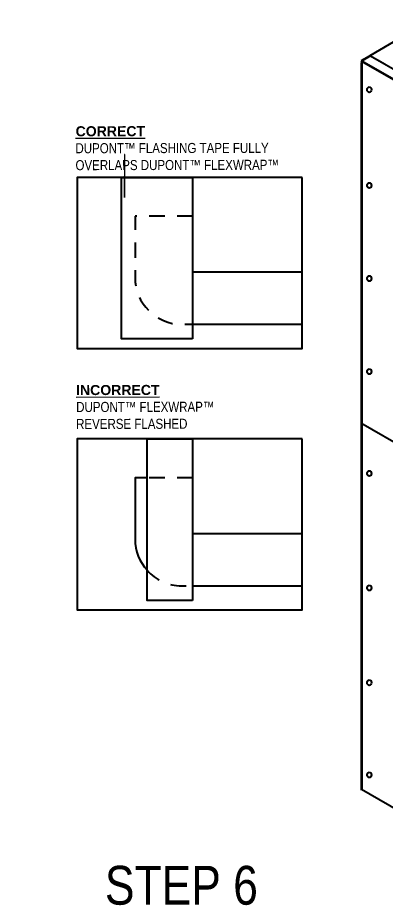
# Model space of a CAD drawing. Header units: inches. Extents: x -17.6 to 82.3, y -15.1 to 23.2.
# Drawn here: x 4.56 to 7.52, y 9.64 to 16.79 of the extents above; entities that cross this region are included whole.
import ezdxf

# ---------------------------------------------------------------- set-up
doc = ezdxf.new("R2010")
doc.units = ezdxf.units.IN
doc.header["$MEASUREMENT"] = 0
for name, pattern in [('AI-Linetype-31', [0.166667, 0.125, -0.041667]), ('AI-Linetype-32', [0.166667, 0.125, -0.041667]), ('AI-Linetype-33', [0.166667, 0.125, -0.041667])]:
    doc.linetypes.add(name, pattern=pattern)
for name, color, linetype, lineweight in [('.ATI-HATCH', 7, 'Continuous', 0), ('.ATI-TEXT', 7, 'Continuous', 0), ('G-ANNO-TTLB', 7, 'Continuous', 0), ('TYVEK', 7, 'Continuous', 0)]:
    doc.layers.add(name, color=color, linetype=linetype, lineweight=lineweight)

# ---------------------------------------------------------------- blocks, each defined once
blk = doc.blocks.new('Block_454')
at = {"layer": '.ATI-TEXT', "char_height": 0.2, "attachment_point": 7, "rotation": 0.1123}
for s, insert in [('\\L\\C18;\\c0;\\FArial Bold|b1|i0|c1;\\H0.081059;\\W0.999992;INCORRECT\\l', (5.0255, 13.7488)), ('\\C18;\\c0;\\FArial Narrow|b0|i0|c1;\\H0.081059;\\W0.999992;DUPONT™ FLEXWRAP™', (5.0265, 13.6123)), ('\\C18;\\c0;\\FArial Narrow|b0|i0|c1;\\H0.081059;\\W0.999992;REVERSE FLASHED', (5.026, 13.4757))]:
    blk.add_mtext(s, dxfattribs=dict(at, insert=insert))
blk = doc.blocks.new('Block_455')
at = {"layer": '.ATI-TEXT', "char_height": 0.2, "attachment_point": 7, "rotation": 0.1123}
for s, insert in [('\\L\\C18;\\c0;\\FArial Bold|b1|i0|c1;\\H0.081059;\\W0.999992;CORRECT\\l', (5.0219, 15.8342)), ('\\C18;\\c0;\\FArial Narrow|b0|i0|c1;\\H0.081059;\\W0.999992;DUPONT™ FLASHING TAPE FULLY', (5.0206, 15.6977)), ('\\C18;\\c0;\\FArial Narrow|b0|i0|c1;\\H0.081059;\\W0.999992;OVERLAPS DUPONT™ FLEXWRAP™', (5.0209, 15.5611))]:
    blk.add_mtext(s, dxfattribs=dict(at, insert=insert))
blk = doc.blocks.new('Block_456')
at = {"layer": '.ATI-TEXT', "color": 1, "linetype": 'AI-Linetype-33', "lineweight": 25, "true_color": 0xff0000}
blk.add_line((5.9652, 13.0841), (5.5975, 13.0841), dxfattribs=at)
at = {"layer": '.ATI-TEXT', "color": 18, "lineweight": 25, "true_color": 0x000000}
blk.add_open_spline([(5.5975, 13.0841), (5.5975, 13.0841), (5.5007, 13.0841), (5.5007, 13.0841), (5.5007, 13.0841), (5.5007, 12.5902), (5.5007, 12.5902), (5.5007, 12.4932), (5.5373, 12.4048), (5.5975, 12.338)], degree=3, knots=[0, 0, 0, 0, 1, 1, 1, 2, 2, 2, 3, 3, 3, 3], dxfattribs=at)
at = {"layer": '.ATI-TEXT', "color": 1, "linetype": 'AI-Linetype-32', "lineweight": 25, "true_color": 0xff0000}
blk.add_open_spline([(5.5975, 12.338), (5.6665, 12.2615), (5.7663, 12.2134), (5.8774, 12.2134), (5.8774, 12.2134), (5.9652, 12.2134), (5.9652, 12.2134)], degree=3, knots=[0, 0, 0, 0, 1, 1, 1, 2, 2, 2, 2], dxfattribs=at)

msp = doc.modelspace()

# ---------------------------------------------------------------- hatches: boundary and pattern name
at = {"layer": '.ATI-HATCH', "true_color": 0x808080, "transparency": 33554483}
msp.add_hatch(color=8, dxfattribs=at).paths.add_polyline_path([(5.4172, 15.3433), (5.4177, 15.6888), (5.4171, 15.6891)])
at = {"layer": 'G-ANNO-TTLB', "true_color": 0xff00ff, "transparency": 33554687}
h = msp.add_hatch(color=6, dxfattribs=at)
edge = h.paths.add_edge_path()
edge.add_spline(control_points=[(24.6253, -11.0625), (24.6253, -11.0625), (-16.0625, -11.0625), (-16.0625, -11.0625), (-16.0625, -11.0625), (-16.0625, 23.0625), (-16.0625, 23.0625), (-16.0625, 23.0625), (24.6253, 23.0625), (24.6253, 23.0625), (24.6253, 23.0625), (24.6253, -11.0625), (24.6253, -11.0625)], knot_values=[0, 0, 0, 0, 1, 1, 1, 2, 2, 2, 3, 3, 3, 4, 4, 4, 4], degree=3, periodic=0)
edge = h.paths.add_edge_path()
edge.add_spline(control_points=[(-15.9375, 22.9375), (-15.9375, 22.9375), (-15.9375, -10.9375), (-15.9375, -10.9375), (-15.9375, -10.9375), (24.5003, -10.9375), (24.5003, -10.9375), (24.5003, -10.9375), (24.5003, 22.9375), (24.5003, 22.9375), (24.5003, 22.9375), (-15.9375, 22.9375), (-15.9375, 22.9375)], knot_values=[0, 0, 0, 0, 1, 1, 1, 2, 2, 2, 3, 3, 3, 4, 4, 4, 4], degree=3, periodic=0)
edge.add_line((-15.9375, 22.9375), (-15.9375, 22.9375))

# ---------------------------------------------------------------- linework, layer by layer
at = {"layer": '.ATI-HATCH'}
msp.add_lwpolyline([(5.4172, 15.3433), (5.4177, 15.6888), (5.4171, 15.6891), (5.4172, 15.3433)], close=True, dxfattribs=at)
at = {"layer": '.ATI-TEXT', "color": 18, "lineweight": 25, "true_color": 0x000000}
for p, q in [((5.9652, 14.7423), (6.849, 14.7423)), ((5.9652, 14.3205), (6.8468, 14.3205)), ((5.9652, 12.6352), (6.849, 12.6352)), ((5.9652, 12.2134), (6.8468, 12.2134))]:
    msp.add_line(p, q, dxfattribs=at)
for points in [[(6.849, 15.5036), (5.0352, 15.5036), (5.0352, 14.1261), (6.849, 14.1261)], [(5.9652, 14.2021), (5.3914, 14.2021), (5.3914, 15.5036), (5.9652, 15.5036)], [(6.849, 13.3965), (5.0352, 13.3965), (5.0352, 12.019), (6.849, 12.019)], [(5.9652, 12.095), (5.5975, 12.095), (5.5975, 13.3965), (5.9652, 13.3965)]]:
    msp.add_lwpolyline(points, close=True, dxfattribs=at)
at = {"layer": '.ATI-TEXT', "color": 1, "linetype": 'AI-Linetype-31', "lineweight": 25, "true_color": 0xff0000}
msp.add_open_spline([(5.9652, 15.1911), (5.9652, 15.1911), (5.5007, 15.1911), (5.5007, 15.1911), (5.5007, 15.1911), (5.5007, 14.6973), (5.5007, 14.6973), (5.5007, 14.4892), (5.6694, 14.3205), (5.8774, 14.3205), (5.8774, 14.3205), (5.9652, 14.3205), (5.9652, 14.3205)], degree=3, knots=[0, 0, 0, 0, 1, 1, 1, 2, 2, 2, 3, 3, 3, 4, 4, 4, 4], dxfattribs=at)
at = {"layer": 'G-ANNO-TTLB'}
for points in [[(24.6253, -11.0625), (24.6253, -11.0625), (-16.0625, -11.0625), (-16.0625, -11.0625), (-16.0625, -11.0625), (-16.0625, 23.0625), (-16.0625, 23.0625), (-16.0625, 23.0625), (24.6253, 23.0625), (24.6253, 23.0625), (24.6253, 23.0625), (24.6253, -11.0625), (24.6253, -11.0625)], [(-15.9375, 22.9375), (-15.9375, 22.9375), (-15.9375, -10.9375), (-15.9375, -10.9375), (-15.9375, -10.9375), (24.5003, -10.9375), (24.5003, -10.9375), (24.5003, -10.9375), (24.5003, 22.9375), (24.5003, 22.9375), (24.5003, 22.9375), (-15.9375, 22.9375), (-15.9375, 22.9375)]]:
    msp.add_open_spline(points, degree=3, knots=[0, 0, 0, 0, 1, 1, 1, 2, 2, 2, 3, 3, 3, 4, 4, 4, 4], dxfattribs=at)
at = {"layer": 'TYVEK', "color": 33, "lineweight": 25, "true_color": 0xcc9966}
for p in [(7.6266, 16.6196), (7.5183, 16.4129)]:
    msp.add_line(p, (7.3933, 16.4846), dxfattribs=at)
at = {"layer": 'TYVEK', "color": 2, "lineweight": 25, "true_color": 0xffff00}
for p, q in [((7.3909, 16.4816), (7.3241, 16.443)), ((7.3936, 16.4798), (7.3268, 16.4411)), ((7.3943, 16.48), (7.3311, 16.4439)), ((11.1265, 14.3515), (7.3933, 16.4833)), ((7.3226, 13.5274), (7.8336, 13.2316)), ((7.3268, 10.5743), (11.06, 8.413))]:
    msp.add_line(p, q, dxfattribs=at)
at = {"layer": 'TYVEK', "color": 2, "lineweight": 35, "true_color": 0xffff00}
for p, q in [((11.0573, 14.3112), (7.3241, 16.443)), ((7.3268, 16.4298), (7.3268, 10.5653))]:
    msp.add_line(p, q, dxfattribs=at)
at = {"layer": 'TYVEK', "color": 252, "lineweight": 25, "true_color": 0x848484}
for centre in [(7.3892, 16.2117), (7.3892, 15.4395), (7.3892, 14.6895), (7.3892, 13.9395), (7.3892, 13.1189), (7.3892, 12.1963), (7.3892, 11.4332), (7.3892, 10.6896)]:
    msp.add_ellipse(centre, major_axis=(0, 0.0221), ratio=0.812499, dxfattribs=at)

# ---------------------------------------------------------------- block references
at = {"layer": '.ATI-TEXT'}
for name in ['Block_455', 'Block_454', 'Block_456']:
    msp.add_blockref(name, (0, 0), dxfattribs=at)

# ---------------------------------------------------------------- texts
at = {"layer": '.ATI-TEXT', "insert": (5.2579, 9.6395), "char_height": 0.2, "attachment_point": 7}
msp.add_mtext('\\C18;\\c0;\\FArial Narrow|b0|i0|c1;\\H0.312500;\\W1.000000;STEP 6', dxfattribs=at)

doc.saveas('drawing.dxf')
